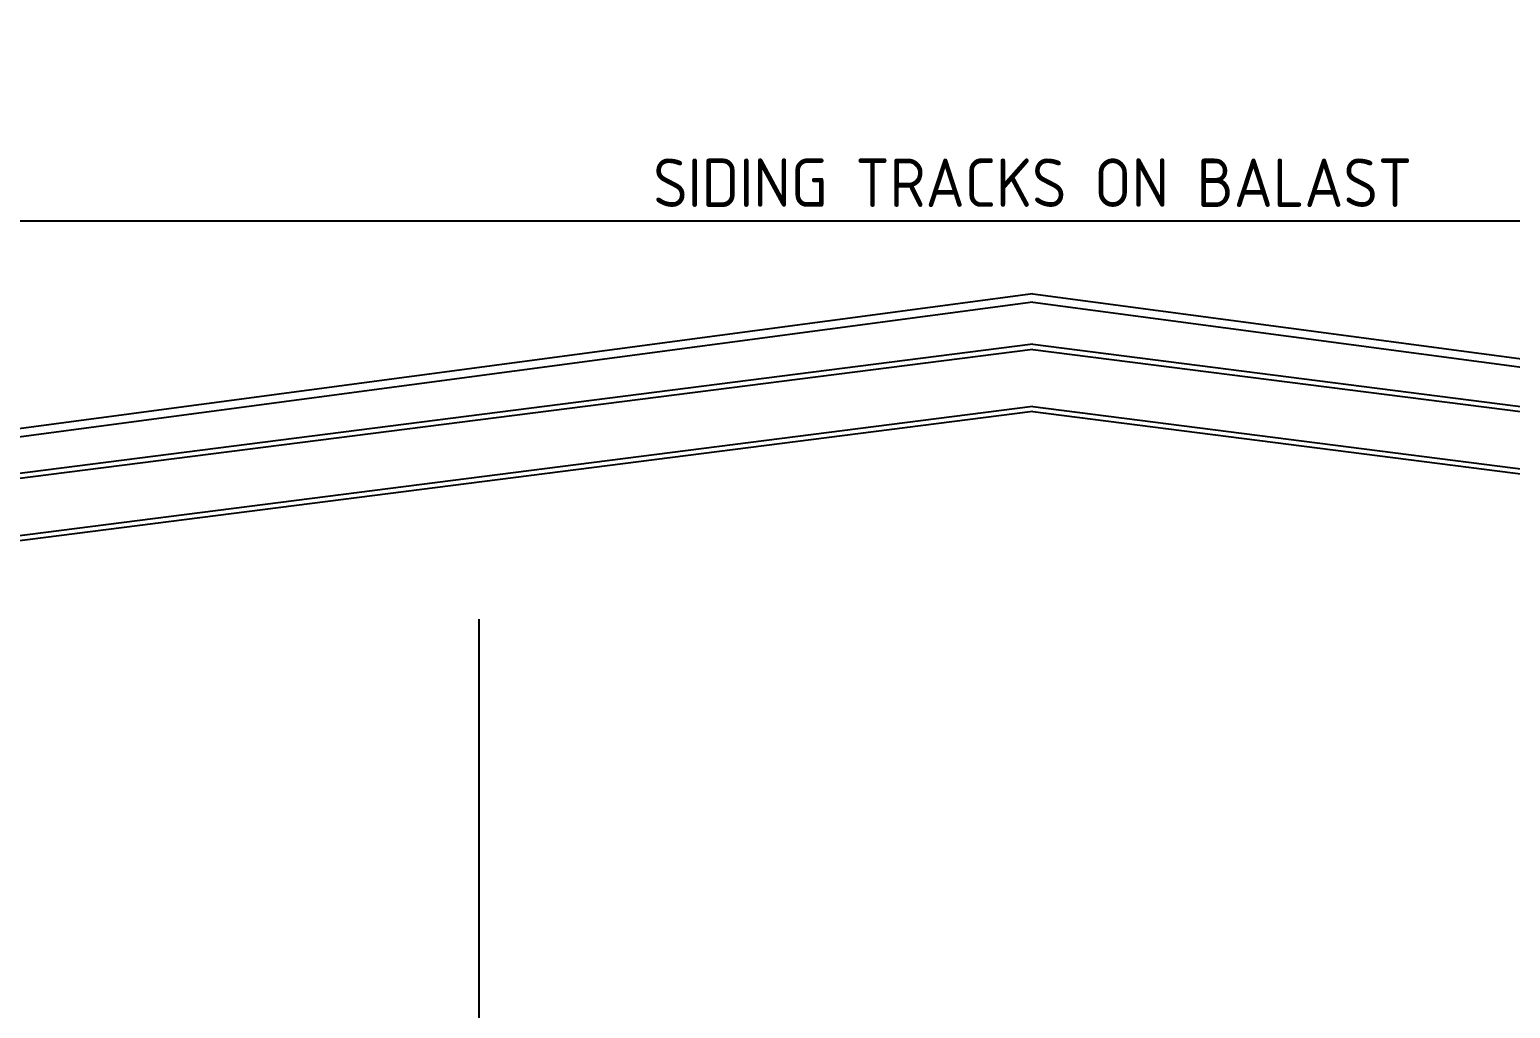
# Model space of a CAD drawing. Extents: x -17.4 to 61.4, y -22.6 to 16.1.
# Drawn here: x 9.44 to 14.79, y 4.84 to 8.38 of the extents above; entities that cross this region are included whole.
import ezdxf

# ---------------------------------------------------------------- set-up
doc = ezdxf.new("R2010")
doc.units = 0
doc.header["$LTSCALE"] = 2
doc.linetypes.add('CENTER2', pattern=[1.125, 0.75, -0.125, 0.125, -0.125])
doc.layers.get('0').update_dxf_attribs({"linetype": 'CONTINUOUS'})
doc.layers.add('CHARPENTE-METAL', color=80, linetype='CONTINUOUS')
doc.styles.get("Standard").update_dxf_attribs({"font": 'isocp.shx'})
doc.dimstyles.new('SYSTRA50', dxfattribs={"dimscale": 0.05, "dimtxt": 3.5, "dimasz": 3.5, "dimexe": 1.8, "dimexo": 3, "dimgap": 1, "dimtad": 1, "dimdec": 3, "dimzin": 0, "dimdsep": 46, "dimtxsty": 'Standard', "dimcen": 1, "dimclrd": 10, "dimclre": 10, "dimclrt": 50, "dimadec": 0, "dimazin": 0, "dimtfac": 1, "dimtdec": 3, "dimtix": 1, "dimtmove": 2, "dimatfit": 3, "dimfxl": 1, "dimtolj": 1, "dimtzin": 0, "dimarcsym": 0})

# ---------------------------------------------------------------- blocks, each defined once
blk = doc.blocks.new('*D50')
at = {"color": 10, "lineweight": -2, "transparency": 16777216}
for p, q in [((4.4109, 6.4008), (4.4109, 7.7787)), ((21.7109, 6.4008), (21.7109, 7.7787)), ((21.5359, 7.6887), (4.5859, 7.6887))]:
    blk.add_line(p, q, dxfattribs=at)
at = {"color": 10, "transparency": 16777216}
for points in [[(4.5859, 7.7179), (4.5859, 7.6595), (4.4109, 7.6887)], [(21.5359, 7.7179), (21.5359, 7.6595), (21.7109, 7.6887)]]:
    blk.add_solid(points, dxfattribs=at)
at = {"color": 50, "transparency": 16777216, "insert": (13.0609, 7.8274), "char_height": 0.175, "attachment_point": 5}
blk.add_mtext('\\A1;SIDING TRACKS ON BALAST', dxfattribs=at)

msp = doc.modelspace()

# ---------------------------------------------------------------- linework, layer by layer
at = {"color": 1, "linetype": 'CENTER2'}
msp.add_line((11.0609, 6.2508), (11.0609, 0.6936), dxfattribs=at)
at = {"layer": 'CHARPENTE-METAL', "color": 81}
for p, q in [((13.0609, 7.4259), (4.4109, 6.2744)), ((13.0609, 7.3956), (4.4109, 6.244)), ((13.0609, 7.4259), (22.2326, 6.2049)), ((13.0609, 7.3956), (22.2326, 6.1746)), ((13.0609, 7.2438), (4.6907, 6.1755)), ((13.0609, 7.2256), (4.6907, 6.1573)), ((13.0609, 7.2438), (21.431, 6.1755)), ((13.0609, 7.2256), (21.431, 6.1573)), ((13.0609, 7.0192), (4.6907, 5.9509)), ((13.0609, 7.0192), (21.431, 5.9509)), ((13.0609, 7.001), (4.6907, 5.9327)), ((13.0609, 7.001), (21.431, 5.9327))]:
    msp.add_line(p, q, dxfattribs=at)

# ---------------------------------------------------------------- dimensions: what is measured, and where the dimension line sits
dim = msp.add_linear_dim(base=(4.4109, 7.6887), p1=(21.7109, 6.2508), p2=(4.4109, 6.2508), angle=180, text='SIDING TRACKS ON BALAST', dimstyle='SYSTRA50')
dim.commit()
dim.dimension.update_dxf_attribs({"geometry": '*D50', "text_midpoint": (13.0609, 7.8274)})

doc.saveas('drawing.dxf')
